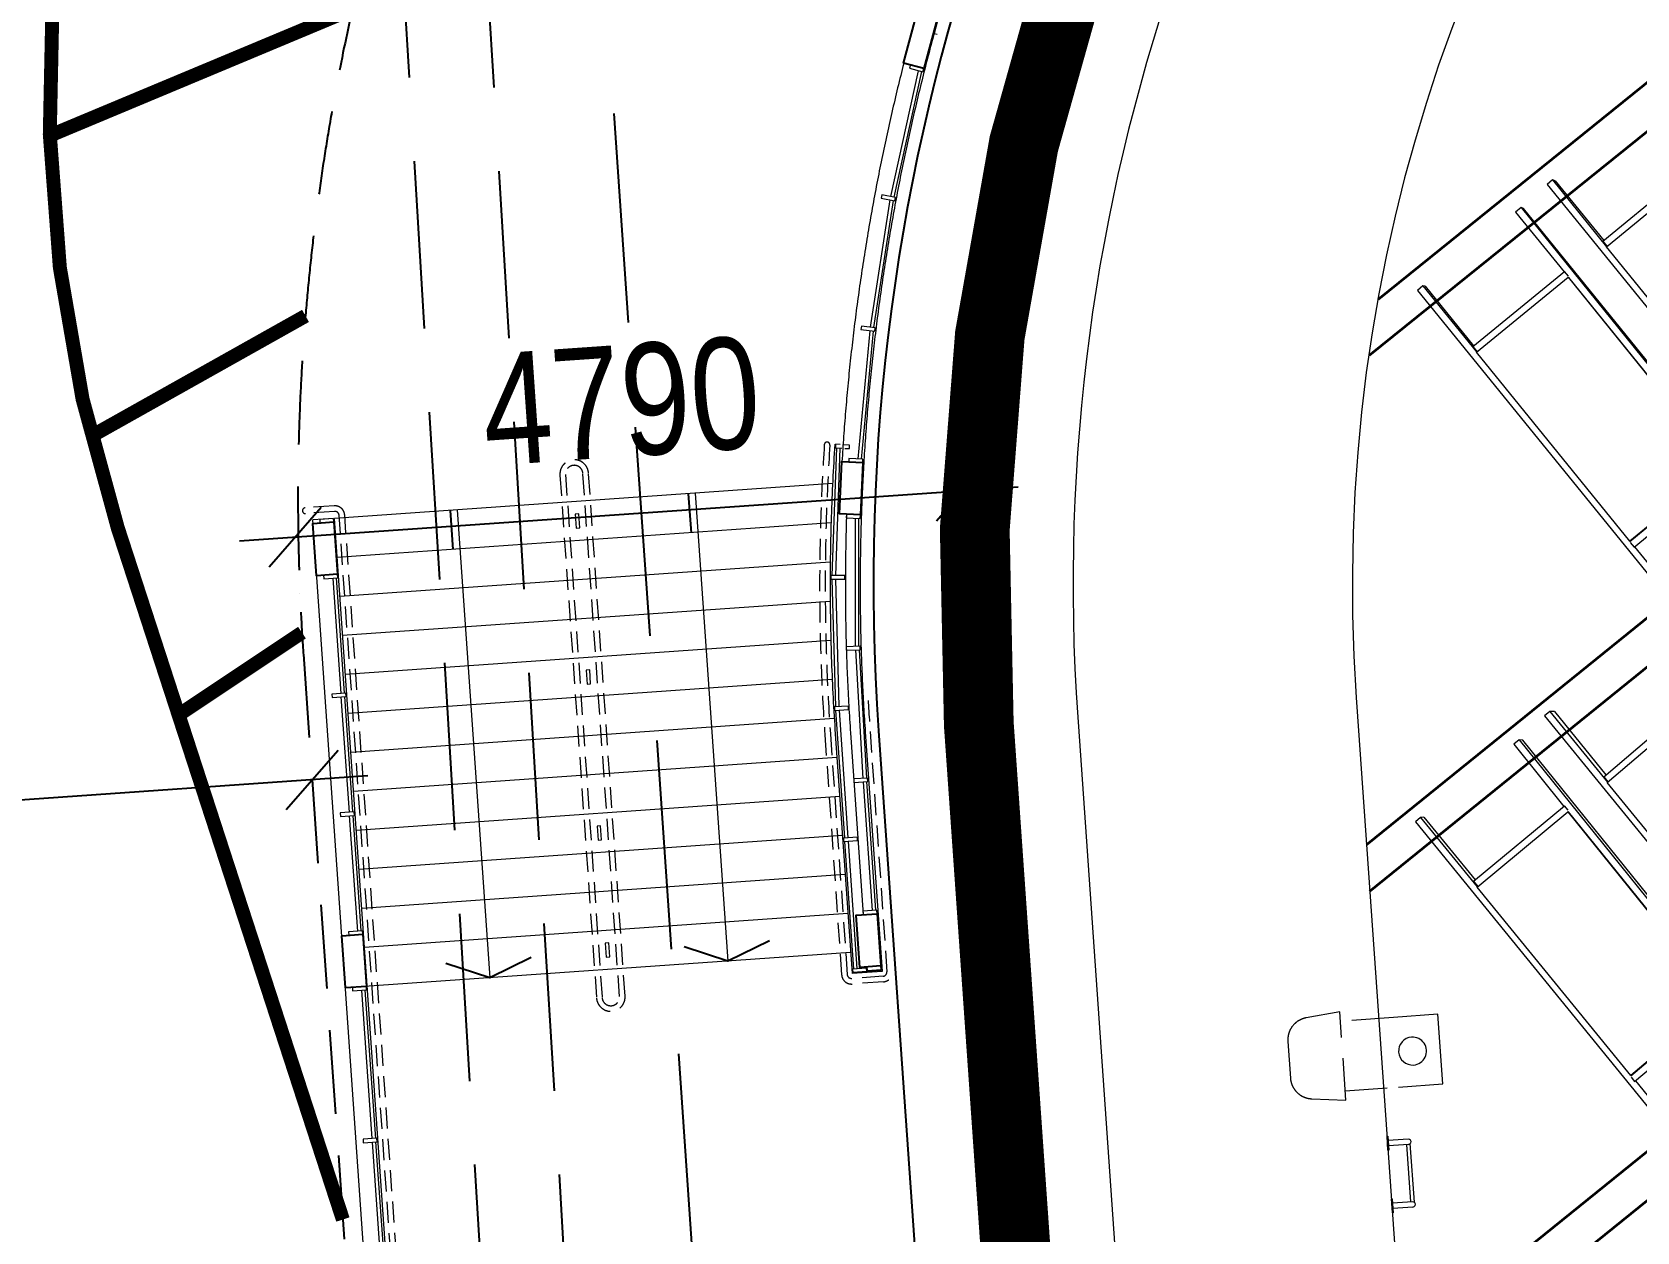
# Model space of a CAD drawing. Header units: millimetres. Extents: x 834681283 to 835686922, y 817551134 to 819407044.
# Drawn here: x 835218822 to 835230313, y 818150534 to 818159128 of the extents above; entities that cross this region are included whole.
import ezdxf
from ezdxf.xclip import XClip

# ---------------------------------------------------------------- set-up
doc = ezdxf.new("R2010")
doc.units = ezdxf.units.MM
doc.header["$LTSCALE"] = 1200
doc.header["$MEASUREMENT"] = 0
doc.header["$XCLIPFRAME"] = 0
for name, pattern in [('P01-MAAN-P-EVA$0$HIDDEN', [0.375, 0.25, -0.125]), ('P01-MAAN-P-EVA$0$HIDDENX2', [0.75, 0.5, -0.25]), ('P01-MAGP-EVA-GREENERY$0$DASHED', [0.75, 0.5, -0.25]), ('P01-MAGP-EVA-GREENERY$0$DASHEDX2', [1.5, 1, -0.5]), ('P01-MAGP-EVA-GREENERY$0$DOT', [0.25, 0, -0.25]), ('P01-MAGP-EVA-GREENERY$0$HIDDEN', [0.375, 0.25, -0.125]), ('P01-MAGP-EVA-GREENERY$0$HIDDEN2', [0.1875, 0.125, -0.0625]), ('P01-MAGP-EVA-GREENERY$0$HIDDENX2', [0.75, 0.5, -0.25]), ('P01-MAGP-P-RF$0$HIDDEN2', [0.1875, 0.125, -0.0625]), ('P01-MAGP-P-RF$0$P01-MBDR-P-B1$0$FDA(cad v 2007)$0$HIDDENX2', [0.75, 0.5, -0.25]), ('P01-MAGP-P-RF$0$PHANTOM', [2.5, 1.25, -0.25, 0.25, -0.25, 0.25, -0.25])]:
    doc.linetypes.add(name, pattern=pattern)
doc.layers.get('Defpoints').update_dxf_attribs({"color": 15})
for name, color, linetype, lineweight in [('AR-PLANT_AR_BS_MI_', 9, 'Continuous', 25), ('P01-MAAN-P-EVA$0$AR-DIM_AR_', 4, 'Continuous', 25), ('P01-MAGP-EVA-GREENERY$0$AR-HATCH_AR_', 8, 'Continuous', 13), ('P01-MAGP-EVA-GREENERY$0$AR-STAIR_AR_BS_MI_', 7, 'Continuous', 18), ('P01-MAGP-EVA-GREENERY$0$AR-WA-STEEL_AR_BS_MI_', 3, 'Continuous', 0), ('P01-MAGP-EVA-GREENERY$0$DR-FLD', 8, 'Continuous', 25), ('P01-MAGP-EVA-GREENERY$0$LI-FIT', 8, 'Continuous', 25), ('P01-MAGP-EVA-GREENERY$0$RLP340', 8, 'P01-MAGP-EVA-GREENERY$0$HIDDEN2', 5), ('P01-MAGP-P-RF$0$A-GENM', 253, 'Continuous', 13), ('P01-MAGP-P-RF$0$AR-PLANT_AR_BS_MI_', 4, 'Continuous', 25), ('P01-MAGP-P-RF$0$AR-ROOF_AR_BS_MI_', 3, 'Continuous', 18), ('P01-MAGP-P-RF$0$AR-STAIR_AR_BS_MI_', 253, 'Continuous', 18), ('P01-MAGP-P-RF$0$MMH053__', 253, 'P01-MAGP-P-RF$0$PHANTOM', 40), ('P01-MAGP-P-RF$0$P01_MS_01_N1-FloorPlan-PART2OFUPPERROOFSETTINGOUT$0$S-BEAM', 253, 'Continuous', 35), ('P01-MAGP-P-RF$0$ROOF MESH HALF TONE$0$A-GLAZ', 253, 'Continuous', 9)]:
    doc.layers.add(name, color=color, linetype=linetype, lineweight=lineweight)
for name, color, linetype in [('P01-MAAN-P-EVA$0$ADA08640', 2, 'Continuous'), ('P01-MAAN-P-EVA$0$HATCH', 9, 'Continuous'), ('P01-MAAN-P-EVA$0$RLP0830A', 6, 'Continuous'), ('P01-MAGP-EVA-GREENERY$0$AR-FS-AR-EVA', 8, 'Continuous'), ('P01-MAGP-EVA-GREENERY$0$BOX-CULVERT', 8, 'P01-MAGP-EVA-GREENERY$0$DASHED'), ('P01-MAGP-EVA-GREENERY$0$MVA_MARKING', 254, 'Continuous'), ('P01-MAGP-EVA-GREENERY$0$SURFACE CHANNEL', 8, 'Continuous')]:
    doc.layers.add(name, color=color, linetype=linetype)
doc.layers.get('P01-MAGP-EVA-GREENERY$0$BOX-CULVERT').off()
doc.styles.add('P01-MAAN-P-EVA$0$ARIAL', font='arial.ttf', dxfattribs={"width": 0.8})
doc.dimstyles.new('P01-MAAN-P-EVA$0$DIM-500', dxfattribs={"dimscale": 400, "dimtxt": 2, "dimasz": 1, "dimexe": 1, "dimexo": 1, "dimgap": 1, "dimtad": 1, "dimdec": 0, "dimrnd": 0.1, "dimdsep": 46, "dimtxsty": 'P01-MAAN-P-EVA$0$ARIAL', "dimblk1": 'P01-MAAN-P-EVA$0$_OBLIQUE', "dimblk2": 'P01-MAAN-P-EVA$0$_OBLIQUE', "dimsah": 1, "dimcen": 5, "dimdle": 1, "dimclrd": 8, "dimclre": 8, "dimclrt": 4, "dimadec": 3, "dimazin": 2, "dimtfac": 1, "dimtdec": 0, "dimtix": 1, "dimtmove": 2, "dimatfit": 0, "dimldrblk": 'P01-MAAN-P-EVA$0$_OBLIQUE', "dimfxl": 1, "dimtolj": 1, "dimarcsym": 0})

# ---------------------------------------------------------------- blocks, each defined once
blk = doc.blocks.new('P01-MAGP-P-RF$0$ROOF MESH HALF TONE')
at = {"layer": 'P01-MAGP-P-RF$0$ROOF MESH HALF TONE$0$A-GLAZ', "lineweight": 5}
for p, q in [((7323.793110387137, 66800.86343270379), (7283.329992391017, 66771.80244045613)), ((7283.329992391017, 66771.80244045613), (8987.43762894797, 64343.46971647693)), ((7343.80002771499, 66793.31468756276), (7323.793110387137, 66800.86343270379)), ((7323.793110387137, 66800.86343270379), (7677.687299958497, 66296.56850266136)), ((7343.80002771499, 66793.31468756276), (7660.590880120062, 66341.89156319559)), ((7653.481451918166, 66336.82237899114), (8344.279503957368, 66829.37712100575)), ((7677.438980112532, 66295.12733520934), (8367.942754354723, 66787.47225045336)), ((7085.460640547789, 66618.44030988775), (7044.869758431867, 66589.52579803565)), ((7044.869758431867, 66589.52579803565), (7360.669260996569, 66137.27770967898)), ((7103.983156125616, 66611.81072579212), (7085.460640547789, 66618.44030988775)), ((7085.46064054779, 66618.44030988775), (8770.703927590008, 64205.04811391807)), ((8789.226443167834, 64198.41852982245), (7103.983156125619, 66611.81072579212)), ((7653.481451918166, 66336.82237899114), (7680.93253109873, 66297.61831661794)), ((8674.589149201265, 64874.20043225158), (7677.438980112533, 66295.12733520934)), ((6344.708368481985, 66107.65029606366), (6304.117546351962, 66078.73569854342)), ((6304.117546351962, 66078.73569854342), (8008.531137571993, 63651.25866948576)), ((6360.707377186062, 66104.6246289469), (6344.708368481985, 66107.65029606366)), ((6344.708368481984, 66107.65029606366), (6694.520945749463, 65609.43671682058)), ((6360.707377186062, 66104.6246289469), (6677.254054676375, 65653.78934331518)), ((6671.494009468771, 65649.71434641453), (7364.583714365654, 66140.04702567769)), ((6695.099355803629, 65606.92183699245), (7387.679668491306, 66096.89414205734)), ((7389.444258572047, 66104.54263990841), (7364.583714365654, 66140.04702567769)), ((7389.159347041636, 66096.48029409215), (7387.679668491307, 66096.89414205734)), ((7387.679668491307, 66096.89414205734), (8382.947996226218, 64671.59677786078)), ((7389.153968896939, 66096.48551529388), (8730.062905814431, 64176.2054057422)), ((6671.494009468772, 65649.71434641453), (6699.351425288052, 65609.93000261369)), ((7697.185567597308, 64179.72055627317), (6695.09935580363, 65606.92183699243)), ((8382.947996226218, 64671.59677786078), (7697.185567597308, 64179.72055627317)), ((7697.249133149325, 64178.30009004277), (8380.992774727629, 64668.72829799595)), ((7723.260148120032, 64135.7330776563), (8409.529921472737, 64627.9732019533)), ((7698.665246147635, 64179.30670830798), (7697.185567597308, 64179.72055627317)), ((7698.401818199497, 64171.23430111146), (7723.260148120032, 64135.7330776563)), ((7727.249114760642, 64138.59424029414), (8049.121959702016, 63680.173267006)), ((7039.594009568811, 63004.76307639688), (7000.144489535298, 62975.30549994533)), ((7000.144489535298, 62975.30549994533), (8740.016278466463, 60505.79031632709)), ((7072.02431459478, 63001.6234538306), (7039.594009568811, 63004.76307639688)), ((7039.594009568811, 63004.76307639688), (7415.59411201053, 62471.081245397)), ((7072.02431459478, 63001.6234538306), (7409.180355011534, 62523.07557096087)), ((7392.834414578119, 62511.01666595474), (8069.906589723544, 63010.5137169583)), ((7414.79486021683, 62468.54536543309), (8091.319036538984, 62967.638140783)), ((6806.378444075467, 62816.49697895255), (6766.296267885257, 62787.43445894893)), ((6766.296267885257, 62787.43445894893), (7092.347742548982, 62318.77415914069)), ((6833.431281091119, 62812.18380146871), (6806.378444075467, 62816.49697895255)), ((6806.378444075468, 62816.49697895255), (8509.7196681638, 60368.14611784913)), ((8536.772505179451, 60363.83294036528), (6833.43128109112, 62812.18380146871)), ((7392.834414578121, 62511.01666595474), (7419.92403922671, 62472.32931917326)), ((8410.658226995418, 61055.05057764778), (7414.79486021683, 62468.54536543309)), ((6064.085490461114, 62310.73192775391), (6024.003593685629, 62281.66900871488)), ((6087.732383228822, 62311.28281871846), (6064.085490461115, 62310.73192775391)), ((6064.085490461115, 62310.7319277539), (6433.361126558913, 61786.74198680616)), ((6087.732383228823, 62311.28281871846), (6421.515262553972, 61837.65592831447)), ((6410.169772250166, 61829.51899042668), (7097.682662549062, 62322.60034130774)), ((7120.999853229341, 62289.30047448292), (7097.682662549062, 62322.60034130774)), ((6024.003593685631, 62281.66900871488), (7763.135014754996, 59813.89891628135)), ((6431.996600901436, 61785.7633547485), (7118.550091898534, 62278.15662848882)), ((7120.723433915206, 62277.99535160284), (7118.550091898534, 62278.15662848882)), ((7118.550091898534, 62278.15662848882), (8108.543002223799, 60855.15930992253)), ((7120.710739426838, 62278.00571718243), (8469.63749197359, 60339.08359784551)), ((6410.169772250166, 61829.51899042668), (6437.862479539467, 61789.97033821565)), ((7435.537692278529, 60361.771664514), (6431.996600901436, 61785.7633547485)), ((8108.5430022238, 60855.15930992253), (7435.537692278529, 60361.771664514)), ((7435.814557053194, 60360.23992232745), (8106.277429402752, 60851.76367858025)), ((7460.80343694279, 60316.99593021813), (8134.762800654582, 60811.08300300785)), ((7437.711034295199, 60361.610387628), (7435.537692278529, 60361.771664514)), ((7437.49665239791, 60350.28093578551), (7460.80343694279, 60316.99593021812)), ((7466.304782601984, 60321.02902764138), (7803.216911530481, 59842.96183532038))]:
    blk.add_line(p, q, dxfattribs=at)
blk = doc.blocks.new('P01-MAGP-P-RF$0$Antenna_Mobile - Antenna_Mobile-7390933-Proposed Mesh Open Calc')
at = {"layer": 'P01-MAGP-P-RF$0$A-GENM'}
for p, q in [((82749.44186806995, 29082.16446904214), (82663.93683223853, 28847.24131384565)), ((82899.3228410853, 29027.61225618172), (82749.44186806995, 29082.16446904214)), ((82663.93683223853, 28847.24131384565), (82813.81780525389, 28792.68910098523))]:
    blk.add_line(p, q, dxfattribs=at)
at = {"layer": 'P01-MAGP-P-RF$0$A-GENM', "linetype": 'P01-MAGP-P-RF$0$HIDDEN2'}
for p, q in [((83078.33428534491, 28962.45741887825), (82899.32284108532, 29027.61225618172)), ((83089.79196014645, 28993.93712167453), (82981.37157471229, 28696.05456088538)), ((83199.58164615612, 28939.89050906987), (83089.79196014645, 28993.93712167453)), ((82813.81780525389, 28792.68910098522), (82992.82924951352, 28727.53426368176)), ((83194.46060865295, 28717.21762073917), (83239.42427782928, 28840.75428649705)), ((82981.37157471229, 28696.05456088538), (83100.21584651957, 28666.88521830224))]:
    blk.add_line(p, q, dxfattribs=at)
at = {"layer": 'P01-MAGP-P-RF$0$A-GENM'}
for radius, start, end in [(50.0000000000102, 69.99999999999883, 250.0000000000312), (50.00000000000025, 250.0000000000259, 69.99999999999201)]:
    blk.add_arc((82800.65861223287, 28930.50087711133), radius, start, end, dxfattribs=at)
at = {"layer": 'P01-MAGP-P-RF$0$A-GENM', "linetype": 'P01-MAGP-P-RF$0$HIDDEN2'}
for centre, radius, start, end in [((83164.2488681664, 28868.11589796309), 80.00000000001334, 340.0000000000065, 63.79017385281772), ((83119.2851989901, 28744.57923220521), 79.9999999999921, 256.2098261471832, 340.0000000000051)]:
    blk.add_arc(centre, radius, start, end, dxfattribs=at)
blk = doc.blocks.new('P01-MAGP-P-RF')
at = {"layer": 'P01-MAGP-P-RF$0$AR-PLANT_AR_BS_MI_', "lineweight": 13}
blk.add_lwpolyline([(835319975.4285933, 818155651.1053132, 0.520567152926035), (835304582.671299, 818174660.2844), (835238734.6727839, 818170056.9365556, 0.4142135623714282), (835224882.2184259, 818154122.0908312), (835228069.2674862, 818108533.3565245, 0.4142135623739243), (835244004.1132107, 818094680.9021666), (835289068.137734, 818097831.269449, 0.3152987003235073), (835307727.6125411, 818112940.8523319)], format="xyb", close=True, dxfattribs=at)
at = {"layer": 'P01-MAGP-P-RF$0$AR-ROOF_AR_BS_MI_', "linetype": 'P01-MAGP-P-RF$0$P01-MBDR-P-B1$0$FDA(cad v 2007)$0$HIDDENX2'}
blk.add_lwpolyline([(835319139.1353179, 818155890.9251571, 0.5205671529267053), (835304643.3437868, 818173792.4025826), (835238795.3452717, 818169189.054738, 0.4142135623688354), (835225750.1002433, 818154182.763319), (835228937.1493038, 818108594.0290123, 0.4142135623741363), (835243943.4407228, 818095548.7839842), (835289007.4652462, 818098699.1512666, 0.3152987003220428), (835306891.3192657, 818113180.6721758)], format="xyb", close=True, dxfattribs=at)
at = {"layer": 'P01-MAGP-P-RF$0$AR-ROOF_AR_BS_MI_'}
for points in [[(835318600.8316005, 818156045.2919532, 0.5205671529280326), (835304682.3973423, 818173233.76601), (835238834.3988272, 818168630.418166, 0.4142135623724634), (835226308.7368157, 818154221.8168745), (835229495.7858759, 818108633.0825677, 0.4142135623783449), (835243904.3871673, 818096107.4205562), (835288968.4116907, 818099257.7878386, 0.3152987003244816), (835306353.0155482, 818113335.0389719)], [(835316678.3183239, 818156596.6019392, 0.5205671529317327), (835304821.8743259, 818171238.6353952), (835238973.875811, 818166635.2875508, 0.414213562367992), (835228303.8674309, 818154361.2938583), (835231490.9164909, 818108772.5595514, 0.4142135623777134), (835243764.9101837, 818098102.5511712), (835288828.9347069, 818101252.9184537, 0.3152987003244741), (835304430.5022715, 818113886.3489578)]]:
    blk.add_lwpolyline(points, format="xyb", close=True, dxfattribs=at)
at = {"layer": 'P01-MAGP-P-RF$0$AR-STAIR_AR_BS_MI_'}
for p, q in [((835228675.3362988, 818151198.4981817), (835228531.6868944, 818151188.4558386)), ((835228677.9863616, 818151160.5906999), (835228534.3369572, 818151150.5483569)), ((835228694.2490543, 818150748.7220621), (835228665.5167952, 818151159.7189686)), ((835228719.5153239, 818150745.7860335), (835228690.1287909, 818151166.141922)), ((835228706.7186204, 818150749.5937933), (835228563.0692165, 818150739.5514504)), ((835228709.3686833, 818150711.6863116), (835228565.7192792, 818150701.6439686))]:
    blk.add_line(p, q, dxfattribs=at)
for points in [[(835228529.5250012, 818151219.380363), (835228536.4988505, 818151119.6238325), (835228530.5134586, 818151119.2054015), (835228523.5396093, 818151218.9619321)], [(835228560.9073232, 818150770.4759748), (835228567.8811723, 818150670.7194442), (835228561.8957806, 818150670.3010131), (835228554.9219311, 818150770.0575439)]]:
    blk.add_lwpolyline(points, close=True, dxfattribs=at)
for centre in [(835228676.6613302, 818151179.5444407), (835228708.0436519, 818150730.6400524)]:
    blk.add_arc(centre, 19.00000000000002, 273.9989750451211, 93.99897504512118, dxfattribs=at)
at = {"layer": 'P01-MAGP-P-RF$0$P01_MS_01_N1-FloorPlan-PART2OFUPPERROOFSETTINGOUT$0$S-BEAM'}
for p, q in [((835231240.1190113, 818159455.1698058), (835228460.1042259, 818157213.5254358)), ((835228397.8194642, 818156812.6077095), (835231411.4813935, 818159242.6517266)), ((835233097.0187835, 818157127.4431632), (835228377.6476002, 818153305.9148949)), ((835228400.8894446, 818152973.4549146), (835233268.8193631, 818156915.279168)), ((835234959.0423534, 818154804.6100719), (835228630.3567976, 818149691.0686091)), ((835228653.5813591, 818149358.855849), (835235130.617182, 818154592.2634727))]:
    blk.add_line(p, q, dxfattribs=at)
at = {"layer": 'P01-MAGP-P-RF$0$A-GENM', "xscale": 2, "yscale": 2, "zscale": 2, "rotation": 203.9989487381589}
blk.add_blockref('P01-MAGP-P-RF$0$Antenna_Mobile - Antenna_Mobile-7390933-Proposed Mesh Open Calc', (835356458.7726597, 818272041.4617897), dxfattribs=at)
at = {"layer": 'P01-MAGP-P-RF$0$MMH053__', "rotation": 3.998948738169357}
blk.add_blockref('P01-MAGP-P-RF$0$ROOF MESH HALF TONE', (835227060.6708761, 818090920.0691246), dxfattribs=at)
blk = doc.blocks.new('P01-MAAN-P-EVA$0$_OBLIQUE')
at = {"color": 0, "linetype": 'ByBlock'}
blk.add_line((-0.5, -0.5), (0.5, 0.5), dxfattribs=at)
blk = doc.blocks.new('*D1558')
at = {"layer": 'Defpoints', "color": 0, "transparency": 16777216}
for p in [(835220826.783183, 818153771.80359), (835213544.2631475, 818153267.1149178), (835213544.2631476, 818153267.1149162)]:
    blk.add_point(p, dxfattribs=at)
at = {"layer": 'P01-MAAN-P-EVA$0$AR-DIM_AR_', "color": 8, "lineweight": -2, "transparency": 16777216}
for p, q in [((835221225.8260931, 818153799.4578118), (835213145.2202377, 818153239.4606928)), ((835220854.4374064, 818153372.7606802), (835220854.4374065, 818153372.7606785)), ((835213571.9173709, 818152868.0720079), (835213571.917371, 818152868.0720063))]:
    blk.add_line(p, q, dxfattribs=at)
at = {"layer": 'P01-MAAN-P-EVA$0$AR-DIM_AR_', "color": 8, "lineweight": -2, "transparency": 16777216, "xscale": 400, "yscale": 400, "zscale": 400}
for p, rotation in [((835220826.7831831, 818153771.8035884), 3.964338085314134), ((835213544.2631476, 818153267.1149162), 183.9643380853141)]:
    blk.add_blockref('P01-MAAN-P-EVA$0$_OBLIQUE', p, dxfattribs=dict(at, rotation=rotation))
at = {"layer": 'P01-MAAN-P-EVA$0$AR-DIM_AR_', "color": 4, "transparency": 16777216, "insert": (835217129.6110792, 818154326.255422), "char_height": 800, "attachment_point": 5, "rotation": 3.9643380853141412, "style": 'P01-MAAN-P-EVA$0$ARIAL'}
blk.add_mtext('\\A1;7300', dxfattribs=at)
blk = doc.blocks.new('*D1569')
at = {"layer": 'Defpoints', "color": 0, "transparency": 16777216}
for p in [(835225484.1675081, 818155840.3523116), (835220705.3409765, 818155509.1730485), (835220705.3409765, 818155509.1730473)]:
    blk.add_point(p, dxfattribs=at)
at = {"layer": 'P01-MAAN-P-EVA$0$AR-DIM_AR_', "color": 8, "lineweight": -2, "transparency": 16777216}
for p, q in [((835225883.2104181, 818155868.006534), (835220306.2980665, 818155481.5188239)), ((835225511.8217316, 818155441.3094018), (835225511.8217317, 818155441.3094006)), ((835220732.9951999, 818155110.1301386), (835220732.9952, 818155110.1301374))]:
    blk.add_line(p, q, dxfattribs=at)
at = {"layer": 'P01-MAAN-P-EVA$0$AR-DIM_AR_', "color": 8, "lineweight": -2, "transparency": 16777216, "xscale": 400, "yscale": 400, "zscale": 400}
for p, rotation in [((835225484.1675081, 818155840.3523104), 3.964338088686556), ((835220705.3409765, 818155509.1730473), 183.9643380886865)]:
    blk.add_blockref('P01-MAAN-P-EVA$0$_OBLIQUE', p, dxfattribs=dict(at, rotation=rotation))
at = {"layer": 'P01-MAAN-P-EVA$0$AR-DIM_AR_', "color": 4, "transparency": 16777216, "insert": (835223038.86102, 818156481.2866502), "char_height": 800, "attachment_point": 5, "rotation": 3.9643380886865467, "style": 'P01-MAAN-P-EVA$0$ARIAL'}
blk.add_mtext('\\A1;4790', dxfattribs=at)
blk = doc.blocks.new('P01-MAGP-EVA-GREENERY$0$BOX-CULVERT LINE')
at = {"layer": 'Defpoints', "linetype": 'P01-MAGP-EVA-GREENERY$0$DASHEDX2'}
for p, q in [((835218643.5, 818206715.0000005), (835228331.3000001, 818045447.8000004)), ((835219248.8000001, 818206645.2000004), (835228930.2, 818045483.8000004))]:
    blk.add_line(p, q, dxfattribs=at)
blk = doc.blocks.new('P01-MAGP-EVA-GREENERY$0$MVA_MARKING')
at = {"layer": 'P01-MAGP-EVA-GREENERY$0$MVA_MARKING', "const_width": 100}
blk.add_lwpolyline([(835230173.8686113, 818170627.0713769, 0.5474958032100712), (835227958.6130989, 818171843.7577243, 0.1808460890741952), (835219570.078725, 818162150.9038361, 0.169120016368615), (835219435.3143456, 818155575.5879854), (835221046.9611225, 818150622.4888186)], format="xyb", dxfattribs=at)
for points in [[(835218948.6080561, 818158386.210997), (835221115.6439538, 818159292.4130806)], [(835219245.866034, 818156233.5871589), (835220779.5239971, 818157094.9094236)], [(835219870.8269094, 818154237.1204331), (835220753.9000992, 818154826.3088907)]]:
    blk.add_lwpolyline(points, dxfattribs=at)
blk = doc.blocks.new('P01-MAGP-EVA-GREENERY')
at = {"layer": 'P01-MAGP-EVA-GREENERY$0$AR-HATCH_AR_'}
h = blk.add_hatch(dxfattribs=at)
h.set_pattern_fill('GRASS', color=256, scale=40, style=0)
h.set_pattern_definition([(93.99894873817387, (835214888.6500795, 818166455.2138538), (-766.7727033301991, 666.5700422175499), [190.5, -1246.3409792]), (48.99894873817385, (835214888.6500795, 818166455.2138538), (-766.7727034214879, 666.5700422969093), [190.5, -825.5000000000002]), (138.9989487381739, (835214888.6500795, 818166455.2138538), (-666.5700422969093, -766.7727034214879), [190.5, -825.5])])
edge = h.paths.add_edge_path()
edge.add_line((835229315.9751024, 818185237.824158), (835228532.2904402, 818185074.0953093))
edge.add_line((835228532.2904402, 818185074.0953093), (835220633.926663, 818182566.745887))
edge.add_line((835220633.926663, 818182566.745887), (835217302.2657557, 818179835.9621701))
edge.add_line((835217302.2657557, 818179835.9621701), (835207384.1434686, 818177760.4408507))
edge.add_line((835207384.1434686, 818177760.4408507), (835206634.2819219, 818177626.5849084))
edge.add_line((835206634.2819219, 818177626.5849084), (835208851.6045074, 818145909.1785245))
edge.add_line((835208851.6045074, 818145909.1785245), (835213808.8683382, 818146255.7327802))
edge.add_line((835213808.8683382, 818146255.7327802), (835213570.6471041, 818149663.3536255))
edge.add_arc((835210203.8641164, 818149427.987301), 3374.999998976072, 3.998948727228206, 43.99894622255986)
edge.add_line((835212631.6790607, 818151772.4146489), (835210473.9193091, 818154006.9223278))
edge.add_arc((835215743.1769284, 818159095.1979823), 7324.999999650416, 183.998948747375, 223.9989462433228, ccw=False)
edge.add_line((835208436.0108867, 818158584.3658826), (835208037.3007089, 818164287.5818466))
edge.add_arc((835221728.8845547, 818165244.742647), 13725.00000021772, 93.99896719983718, 183.9989671973203, ccw=False)
edge.add_line((835220771.7237537, 818178936.3264928), (835225160.2996364, 818179243.1261187))
edge.add_arc((835224857.1923794, 818183607.6147007), 4375.001096204534, 273.9727281286947, 349.3888190018428)
edge.add_line((835229157.3784771, 818182801.988164), (835229218.7546179, 818183224.7245363))
edge.add_line((835229218.7546179, 818183224.7245363), (835229294.226794, 818184002.2622668))
edge.add_line((835229294.226794, 818184002.2622668), (835229318.6173687, 818184547.8346524))
edge.add_line((835229318.6173687, 818184547.8346524), (835229315.9751024, 818185237.824158))
h.paths.add_polyline_path([(835212070.8103683, 818152126.9264222), (835209577.0115716, 818151952.589019), (835209695.4515723, 818150256.307472), (835212189.2189891, 818150431.093717)], flags=16)
h = blk.add_hatch(dxfattribs=at)
h.set_pattern_fill('GRASS', color=256, scale=40, style=0)
h.set_pattern_definition([(93.99896719781341, (0, 0), (-766.7729180866879, 666.5697951775439), [190.5, -1246.3409792]), (48.99896719781344, (0, 0), (-766.7729181779767, 666.569795256903), [190.5, -825.5]), (138.9989671978134, (0, 0), (-666.569795256903, -766.7729181779767), [190.5, -825.5])])
edge = h.paths.add_edge_path()
edge.add_arc((835221767.4762592, 818183421.4626274), 8254.779101978931, 274.0336828229254, 286.2325573164037, ccw=False)
edge.add_line((835222348.1414078, 818175187.1316887), (835221040.2003871, 818175095.695235))
edge.add_arc((835221731.2580563, 818165239.6681567), 9880.224211510491, 94.01074325601886, 182.5381435790418)
edge.add_arc((835211960.4832546, 818164809.1014946), 99.99999993679872, 93.99840541620392, 183.9989852035384, ccw=False)
edge.add_line((835211953.5103835, 818164908.8580935), (835212352.53678, 818164936.749578))
edge.add_arc((835212359.5096511, 818164836.992979), 99.99999982424478, 3.998985067267313, 93.99840541620392, ccw=False)
edge.add_line((835212459.2661796, 818164843.9668593), (835212713.8127683, 818161202.8543179))
edge.add_arc((835212614.0562397, 818161195.8804374), 100.0000000557178, -85.62567939271241, 3.998985198775074, ccw=False)
edge.add_line((835212621.6834549, 818161096.1717336), (835212222.0027142, 818161068.2323538))
edge.add_arc((835212215.0298433, 818161167.9889531), 100.0000001643776, 184.0007162148856, 273.99840526564475, ccw=False)
edge.add_line((835212115.2735252, 818161161.0120587), (835212276.6058315, 818158853.0677991))
edge.add_arc((835215829.4560945, 818159120.2720225), 3562.884096949501, 184.3010274314899, 225.102638235426)
edge.add_arc((835236730.0132964, 818155779.8882782), 23429.61226444999, 163.0490195254159, 178.0028053451633, ccw=False)
edge.add_line((835214318.3111932, 818162610.8720802), (835213712.0502994, 818162834.6218102))
edge.add_arc((835213748.2655052, 818162938.5014802), 110.0114856484979, 160.1875209229132, 250.7800913548559, ccw=False)
edge.add_line((835213644.7659328, 818162975.7890853), (835214905.3676896, 818166391.4515231))
edge.add_arc((835214999.1823871, 818166356.8277932), 100.0000006738559, 69.74265728058259, 159.7426567847449, ccw=False)
edge.add_line((835215033.8061161, 818166450.642491), (835215740.2829428, 818166189.9065589))
edge.add_arc((835236742.2723782, 818155769.6933676), 23444.92275947247, 145.0590663402848, 153.6115247773724, ccw=False)
edge.add_arc((835236722.1307344, 818155783.7657751), 23420.35207642703, 122.68407597318881, 145.0590663380138, ccw=False)
at = {"color": 4}
for p, q in [((835223520.3941832, 818155821.2560271), (835223539.9208257, 818155541.9377143)), ((835221814.5574746, 818155702.0036764), (835221834.0841165, 818155422.685365))]:
    blk.add_line(p, q, dxfattribs=at)
for points in [[(835224100.6859412, 818152618.9278725), (835223804.5915841, 818152472.9233211), (835223491.0626845, 818152576.3101014)], [(835222394.8492332, 818152499.6755223), (835222098.7548759, 818152353.6709707), (835221785.2259752, 818152457.0577515)]]:
    blk.add_lwpolyline(points, dxfattribs=at)
at = {"layer": 'Defpoints', "linetype": 'P01-MAGP-EVA-GREENERY$0$HIDDEN'}
blk.add_line((835225755.091496, 818154183.1113591), (835229314.7227908, 818103264.8354918), dxfattribs=at)
at = {"layer": 'P01-MAGP-EVA-GREENERY$0$AR-FS-AR-EVA', "linetype": 'P01-MAGP-EVA-GREENERY$0$HIDDENX2'}
blk.add_lwpolyline([(835220763.8332701, 818154672.4736215), (835224713.9588196, 818098168.1479583)], dxfattribs=at)
for radius in [23300, 16000.00000000001]:
    blk.add_arc((835236725.4308958, 818155780.3550435), radius, 118.4338191827068, 183.9989682315615, dxfattribs=at)
at = {"layer": 'P01-MAGP-EVA-GREENERY$0$AR-STAIR_AR_BS_MI_'}
for p, q in [((835227233.8854669, 818158583.6521696), (835225280.2539282, 818159116.4284803)), ((835224970.9361264, 818157950.4512292), (835225167.6864785, 818158851.243904)), ((835224995.5192938, 818157945.8443892), (835225191.8632145, 818158844.7762799)), ((835224824.9688694, 818157013.937), (835224966.3296189, 818157925.879292)), ((835224849.7943505, 818157010.8850151), (835224990.9140441, 818157921.2722163)), ((835224736.7251183, 818156071.0386521), (835224821.9201233, 818156989.123594)), ((835224761.7253165, 818156069.8833271), (835224846.7443341, 818156986.0717648)), ((835224551.0593891, 818155235.0615621), (835224582.9071176, 818156150.1692235)), ((835224576.071137, 818155234.964226), (835224607.8651168, 818156148.527504)), ((835224553.3924644, 818155893.4723598), (835220986.595791, 818155644.1221774)), ((835223570.2724502, 818155824.7429188), (835223804.5915837, 818152472.9233326)), ((835220980.6126645, 818155643.6726421), (835220830.9778687, 818155633.2118679)), ((835220946.6954436, 818155641.3015332), (835220946.6932652, 818155641.3326942)), ((835220971.6345768, 818155643.0449954), (835220971.6323985, 818155643.0761491)), ((835221582.1597935, 818147124.9138489), (835220986.5958785, 818155644.122221)), ((835221864.4357425, 818155705.4905682), (835222098.7548743, 818152353.6709819)), ((835224717.1773362, 818154727.4560064), (835224717.1058285, 818155646.4917372)), ((835224742.177279, 818154728.2003611), (835224742.1059183, 818155645.3364167)), ((835221437.418767, 818146958.4143517), (835220830.9778687, 818155633.2118679)), ((835224542.4984021, 818155612.0273918), (835221006.1224786, 818155364.8038841)), ((835224536.8131434, 818155330.9465643), (835221025.6491663, 818155085.4855924)), ((835221034.0998607, 818154391.0300364), (835220976.3341662, 818155217.3362685)), ((835221059.0389932, 818154392.7734983), (835221001.2732985, 818155219.0797307)), ((835224575.6864992, 818154294.7339332), (835224550.9620994, 818155210.0617507)), ((835224600.6565214, 818154296.1813529), (835224575.9738479, 818155209.9644152)), ((835224536.3107219, 818155050.2280631), (835221045.175854, 818154806.1672997)), ((835224540.9706354, 818154769.8704542), (835221064.7025418, 818154526.8490069)), ((835224717.9235038, 818154702.4671443), (835224770.6457511, 818153782.5751874)), ((835224742.9218725, 818154703.2114515), (835224795.5868458, 818153784.3187871)), ((835224550.7777336, 818154489.8726771), (835221084.2292295, 818154247.5307156)), ((835221093.6090102, 818153539.7846719), (835221035.843315, 818154366.0909027)), ((835221118.5481428, 818153541.5281343), (835221060.7824476, 818154367.8343656)), ((835224640.1009817, 818153355.6871102), (835224577.1294692, 818154269.7756108)), ((835224665.0418689, 818153357.4052866), (835224602.0890508, 818154271.2224252)), ((835224565.7221426, 818154210.2340434), (835221103.7559171, 818153968.2124234)), ((835224572.9955311, 818154100.5027444), (835224692.9471906, 818152384.661679)), ((835224681.7301515, 818154108.1042053), (835224772.742567, 818152806.2227668)), ((835224787.4720767, 818154115.4964514), (835224907.4237363, 818152399.6553857)), ((835225011.8741804, 818154131.1551442), (835226750.1127678, 818129266.8332921)), ((835224584.8530159, 818153930.8880802), (835221123.2826045, 818153688.8941306)), ((835224772.3918812, 818153757.6362579), (835224836.8382943, 818152835.7646382)), ((835224797.3310139, 818153759.3797078), (835224861.7774279, 818152837.5080891)), ((835224604.3797039, 818153651.5697889), (835221142.8092921, 818153409.5758377)), ((835221153.1181594, 818152688.5393078), (835221095.3524644, 818153514.8455387)), ((835221178.0572912, 818152690.2827696), (835221120.2915971, 818153516.5890005)), ((835224623.9063917, 818153372.2514952), (835221162.3359799, 818153130.257546)), ((835224705.748783, 818152416.6322759), (835224641.8438118, 818153330.7570772)), ((835224730.6879159, 818152418.3757304), (835224666.7829456, 818153332.5005307)), ((835224643.433075, 818153092.9332639), (835221181.8626676, 818152850.9392538)), ((835224662.9597633, 818152813.6149715), (835221201.3893553, 818152571.6209606)), ((835224682.4865382, 818152534.2954272), (835221065.2958518, 818152281.4235084)), ((835224907.4237363, 818152399.6553857), (835224692.9471906, 818152384.661679)), ((835224901.0199264, 818152405.22235), (835224698.5141535, 818152391.0655)), ((835224900.3943752, 818152414.1704754), (835224901.0199264, 818152405.22235)), ((835221257.045465, 818151201.9175732), (835221182.7568815, 818152264.574042)), ((835221281.9845978, 818151203.6610355), (835221207.696015, 818152266.3175037)), ((835221333.0775025, 818150114.3219726), (835221258.7889194, 818151176.9784402)), ((835221358.0166352, 818150116.0654349), (835221283.728052, 818151178.7219028))]:
    blk.add_line(p, q, dxfattribs=at)
for centre, radius, start, end in [((835239775.8911557, 818155163.3124621), 15024.99999610052, 139.5520064101206, 183.9989477908811), ((835239775.8741952, 818155163.2741742), 14800.01840647775, 164.7456013517208, 183.9989132467572), ((835239775.8911557, 818155163.3124621), 15180.99999610052, 165.7332665442158, 176.646470638704), ((835239775.8911557, 818155163.3124621), 15239.99999610052, 176.1926261882193, 183.9989477908811), ((835239775.8911557, 818155163.3124621), 15130.99999610052, 178.0641062898379, 183.9989477908811)]:
    blk.add_arc(centre, radius, start, end, dxfattribs=at)
at = {"layer": 'P01-MAGP-EVA-GREENERY$0$AR-WA-STEEL_AR_BS_MI_', "color": 7}
for points in [[(835225110.4244391, 818158892.4414126), (835225103.9637624, 818158868.2906432), (835225200.566839, 818158842.4479363), (835225207.0275164, 818158866.5987054)], [(835224906.0802017, 818157962.6051095), (835224901.4754059, 818157938.0328513), (835224999.7644371, 818157919.6136695), (835225004.3692334, 818157944.1859263)], [(835224759.4787468, 818157021.9881984), (835224756.4282724, 818156997.1750044), (835224855.6810491, 818156984.9731064), (835224858.7315242, 818157009.7863001)], [(835224670.8319981, 818156074.0837483), (835224669.6779137, 818156049.1104001), (835224769.5713042, 818156044.4940627), (835224770.725388, 818156069.4674098)], [(835220880.8561335, 818155636.6987927), (835220882.5995957, 818155611.7596606), (835220982.3561263, 818155618.7335092), (835220980.6126648, 818155643.672642)], [(835222736.0978196, 818155676.207683), (835222711.1586875, 818155674.4642199), (835222718.1325363, 818155574.7076893), (835222743.0716689, 818155576.4511517)], [(835224652.3666456, 818155674.5101874), (835224651.2125607, 818155649.5368397), (835224751.1059511, 818155644.920501), (835224752.2600354, 818155669.8938484)], [(835220908.7515306, 818155237.6726702), (835220910.4949931, 818155212.733537), (835221010.2515231, 818155219.7073867), (835221008.5080614, 818155244.6465193)], [(835224542.0551598, 818155235.0966022), (835224541.9578708, 818155210.0967921), (835224641.9571131, 818155209.7076347), (835224642.0544027, 818155234.7074454)], [(835224651.221554, 818154725.4922229), (835224651.9655809, 818154700.5032964), (835224751.9212841, 818154703.4794028), (835224751.1772578, 818154728.4683287)], [(835222814.2049696, 818154558.9345353), (835222789.2658373, 818154557.1910735), (835222796.2396861, 818154457.4345427), (835222821.1788186, 818154459.1780049)], [(835220968.2606359, 818154386.4273014), (835220970.0040988, 818154361.4881692), (835221069.7606288, 818154368.4620179), (835221068.0171674, 818154393.4011511)], [(835224566.6972913, 818154294.2128614), (835224568.1440201, 818154269.254757), (835224667.9764378, 818154275.0416727), (835224666.529709, 818154299.9997774)], [(835224704.809109, 818153777.9726343), (835224706.5525712, 818153753.0335016), (835224806.309102, 818153760.0073508), (835224804.5656404, 818153784.9464828)], [(835221027.7697428, 818153535.1819346), (835221029.5132053, 818153510.242802), (835221129.2697366, 818153517.216651), (835221127.5262737, 818153542.1557838)], [(835222892.3121032, 818153441.6613879), (835222867.372971, 818153439.9179256), (835222874.3468195, 818153340.1613953), (835222899.2859521, 818153341.904857)], [(835224631.1222622, 818153355.0685658), (835224632.865725, 818153330.1294339), (835224732.6222552, 818153337.1032825), (835224730.8787935, 818153362.042415)], [(835224770.9989852, 818152831.1618813), (835224772.7424473, 818152806.2227491), (835224872.498978, 818152813.1965977), (835224870.755516, 818152838.1357305)], [(835221087.2788495, 818152683.9365662), (835221089.0223116, 818152658.9974343), (835221188.7788423, 818152665.9712827), (835221187.0353799, 818152690.9104154)], [(835222950.8924426, 818152603.7065245), (835222925.9533099, 818152601.9630619), (835222932.9271591, 818152502.2065313), (835222957.8662918, 818152503.9499948)], [(835224798.8943822, 818152432.1357585), (835224800.6378442, 818152407.1966258), (835224900.3943754, 818152414.1704755), (835224898.6509126, 818152439.1096089)], [(835224696.7706941, 818152416.0046331), (835224698.5141573, 818152391.0655004), (835224798.270688, 818152398.0393496), (835224796.5272257, 818152422.9784822)], [(835221115.1742456, 818152284.9104437), (835221116.9177074, 818152259.971311), (835221216.6742388, 818152266.9451603), (835221214.9307766, 818152291.884293)], [(835221191.2058024, 818151197.3148081), (835221192.949264, 818151172.3756762), (835221292.7057949, 818151179.3495247), (835221290.9623331, 818151204.2886574)]]:
    blk.add_lwpolyline(points, close=True, dxfattribs=at)
at = {"layer": 'P01-MAGP-EVA-GREENERY$0$AR-WA-STEEL_AR_BS_MI_', "color": 7, "linetype": 'P01-MAGP-EVA-GREENERY$0$HIDDEN2', "ltscale": 0.3}
blk.add_lwpolyline([(835224575.5631729, 818156175.7063309), (835224573.9222368, 818156150.7602426), (835224673.70659, 818156144.1964984), (835224675.3475268, 818156169.142586)], close=True, dxfattribs=at)
at = {"layer": 'P01-MAGP-EVA-GREENERY$0$DR-FLD', "linetype": 'P01-MAGP-EVA-GREENERY$0$DOT', "const_width": 750}
blk.add_lwpolyline([(835227521.6427461, 818161454.9067198, 0.1368764550520309), (835226034.4097822, 818154202.6381437), (835226160.109738, 818152404.5797057)], format="xyb", dxfattribs=at)
at = {"layer": 'P01-MAGP-EVA-GREENERY$0$DR-FLD'}
blk.add_lwpolyline([(835225660.3227918, 818154176.4862031), (835228847.3727502, 818108587.7508746, 0.2881518966568164), (835237730.2512074, 818096427.6247537)], format="xyb", dxfattribs=at)
blk.add_arc((835239775.8718934, 818155163.2858623), 14150.00000030216, 152.8229298881255, 183.9989682315615, dxfattribs=at)
at = {"layer": 'P01-MAGP-EVA-GREENERY$0$LI-FIT'}
for points in [[(835225303.9376361, 818159228.8602529), (835225207.0275161, 818158866.5987049), (835225062.1569593, 818158905.3536547), (835225159.0670786, 818159267.6152027)], [(835224769.5712707, 818156044.4940641), (835224752.2600358, 818155669.8938481), (835224602.4551688, 818155676.8167295), (835224619.7664027, 818156051.4169443)], [(835220982.3561263, 818155618.7335091), (835221008.5080614, 818155244.6465193), (835220858.8732514, 818155234.1857469), (835220832.7213162, 818155608.2727379)], [(835224872.4989781, 818152813.1965977), (835224898.6509125, 818152439.1096085), (835224749.0512854, 818152428.6513062), (835224722.899352, 818152802.7382972)], [(835221188.7788422, 818152665.9712826), (835221214.9307767, 818152291.8842927), (835221065.2959663, 818152281.4235209), (835221039.1440319, 818152655.5105113)]]:
    blk.add_lwpolyline(points, close=True, dxfattribs=at)
at = {"layer": 'P01-MAGP-EVA-GREENERY$0$RLP340'}
for p, q in [((835220985.3072467, 818155734.2518003), (835220775.8185546, 818155719.6067184)), ((835220988.0967865, 818155694.3491875), (835220778.6080817, 818155679.7041062)), ((835221609.752072, 818147232.0990453), (835221020.1159012, 818155666.5143739)), ((835221649.6546854, 818147234.888572), (835221060.0185143, 818155669.3039008)), ((835224498.1781313, 818154095.2723817), (835224618.4784818, 818152374.4434898)), ((835224538.0807436, 818154098.0619085), (835224658.3810954, 818152377.2330164)), ((835224822.386863, 818154117.9372872), (835224942.687214, 818152397.1083944)), ((835224862.2894762, 818154120.7268139), (835224982.5898267, 818152399.8979218)), ((835224914.8523993, 818152365.08929), (835224690.4001997, 818152349.3982016)), ((835224917.6419263, 818152325.1866769), (835224693.1897274, 818152309.4955885))]:
    blk.add_line(p, q, dxfattribs=at)
blk.add_lwpolyline([(835223067.6968547, 818152223.4267426), (835222805.8301163, 818155969.284552, 1.000000001160186), (835222601.3292283, 818155954.9881619), (835222863.195967, 818152209.1303523, 0.9999999999999999), (835223067.6968565, 818152223.4267213)], format="xyb", dxfattribs=at)
blk.add_lwpolyline([(835223027.7942415, 818152220.6372156), (835222765.927503, 818155966.4950258, 1), (835222641.2318403, 818155957.7777009), (835222903.09858, 818152211.9198786, 0.9999703854284924)], format="xyb", close=True, dxfattribs=at)
for centre, radius, start, end in [((835239775.8911557, 818155163.3124621), 14989.99999610052, 163.674030387923, 183.9989477908811), ((835239775.8911557, 818155163.3124621), 14949.99999610052, 163.674030387923, 183.9989477908811), ((835239775.8911557, 818155163.3124621), 15314.99999610052, 176.2208759846, 183.9989477908811), ((835224514.1497067, 818156171.412338), 20, 356.2208691692625, 176.2208759846), ((835239775.8911557, 818155163.3124621), 15274.99999610052, 176.2208759846, 183.9989477908811), ((835220777.2133179, 818155699.6554122), 20.00000008842447, 93.99895460444132, 273.9989546044413), ((835220990.1889411, 818155664.4222287), 70, 3.998947790881044, 93.99896823156158), ((835220990.1889411, 818155664.4222287), 30.00000000000003, 3.998947790881044, 93.99896823156158), ((835224688.3080549, 818152379.3251616), 70, 183.9989477908811, 273.9989546044413), ((835224688.3080548, 818152379.3251615), 30.00000000000003, 183.9989477908811, 273.9989546044413), ((835224912.7602541, 818152395.0162493), 30.00000000000003, 273.9989546044413, 3.998947790881044), ((835224912.7602541, 818152395.0162494), 70, 273.9989546044413, 3.998947790881044)]:
    blk.add_arc(centre, radius, start, end, dxfattribs=at)
at = {"layer": 'P01-MAGP-EVA-GREENERY$0$SURFACE CHANNEL', "linetype": 'P01-MAGP-EVA-GREENERY$0$HIDDEN'}
for points in [[(835227298.059046, 818161456.5212429, 0.1350420038983131), (835225834.8967209, 818154188.6904386), (835229021.9466786, 818108599.9551134, 0.4142135622125427), (835243937.5172657, 818095633.5753818, 0.4142135622125427)], [(835243909.6218694, 818096032.6015049, -0.4142135622126315), (835229420.9728009, 818108627.8505192), (835226233.922844, 818154216.5858341, -0.1350420038944747), (835227655.2057463, 818161276.3928597, -0.1350420038944747)]]:
    blk.add_lwpolyline(points, format="xyb", dxfattribs=at)
at = {"layer": 'P01-MAGP-EVA-GREENERY$0$BOX-CULVERT', "rotation": 359.9999999999997}
blk.add_blockref('P01-MAGP-EVA-GREENERY$0$BOX-CULVERT LINE', (0, 1.588186776101813e-22), dxfattribs=at)
at = {"layer": 'P01-MAGP-EVA-GREENERY$0$MVA_MARKING', "rotation": 359.9999999999999}
blk.add_blockref('P01-MAGP-EVA-GREENERY$0$MVA_MARKING', (0, 1.588186776101813e-22), dxfattribs=at)
blk = doc.blocks.new('12027_SITE')
at = {"layer": 'Defpoints'}
blk.add_lwpolyline([(835304.582671299, 818174.6602844), (835238.7346727839, 818170.0569365557, 0.4142135623665788), (835224.8822184259, 818154.1220908312), (835228.0692674862, 818108.5333565245, 0.4142135623822082), (835244.0041132107, 818094.6809021666), (835289.0681377341, 818097.831269449, 0.3152987003272162), (835307.727612541, 818112.9408523319), (835319.9754285933, 818155.6511053132, 0.5205671529366895), (835304.582671299, 818174.6602844)], format="xyb", close=True, dxfattribs=at)
blk = doc.blocks.new('P01-MAAN-P-EVA')
at = {"layer": 'P01-MAAN-P-EVA$0$HATCH', "ltscale": 0.1}
h = blk.add_hatch(dxfattribs=at)
h.set_pattern_fill('_USER', color=240, scale=1000, angle=45, pattern_type=0)
h.set_pattern_definition([(45, (0, 0), (-707.1067811865474, 707.1067811865476), [])])
edge = h.paths.add_edge_path()
edge.add_arc((835196988.9345523, 818165276.9745445), 4500.000000514357, 18.141599978340707, 95.30201113692448, ccw=False)
edge.add_line((835201265.2391587, 818166678.1236862), (835207845.7257276, 818146594.4902254))
edge.add_line((835207845.7257276, 818146594.4902254), (835213873.1115303, 818060376.1242896))
edge.add_line((835213873.1115303, 818060376.1242896), (835249478.7595128, 818062865.2572773))
edge.add_line((835249478.7595128, 818062865.2572773), (835248373.9996351, 818055694.0373124))
edge.add_line((835248373.9996351, 818055694.0373124), (835252894.9996349, 818008746.0373122))
edge.add_line((835252894.9996349, 818008746.0373122), (835250407.9996349, 818006215.0373122))
edge.add_line((835250407.9996349, 818006215.0373122), (835243260.9996346, 818005049.0373126))
edge.add_line((835243260.9996346, 818005049.0373126), (835236208.1431193, 818004470.2020658))
edge.add_line((835236208.1431193, 818004470.2020658), (835241212.9533161, 818020285.1361902))
edge.add_line((835241212.9533161, 818020285.1361902), (835241220.2103381, 818039416.008414))
edge.add_line((835241220.2103381, 818039416.008414), (835229055.7083666, 818038576.0394297))
edge.add_line((835229055.7083666, 818038576.0394297), (835228294.9256233, 818049593.7595501))
edge.add_line((835228294.9256233, 818049593.7595501), (835229458.61106, 818057956.1832129))
edge.add_line((835229458.61106, 818057956.1832129), (835210625.7706214, 818056639.6099429))
edge.add_line((835210625.7706214, 818056639.6099429), (835209478.331739, 818073053.0781873))
edge.add_line((835209478.331739, 818073053.0781873), (835194734, 818069578))
edge.add_line((835194734, 818069578), (835179214, 818138785))
edge.add_line((835179214, 818138785), (835191844, 818148372))
edge.add_line((835191844, 818148372), (835202738.5886738, 818150939.9030486))
edge.add_line((835202738.5886738, 818150939.9030486), (835196573.10963, 818169757.7210938))
at = {"layer": 'P01-MAAN-P-EVA$0$ADA08640', "linetype": 'P01-MAAN-P-EVA$0$HIDDENX2', "const_width": 500}
blk.add_lwpolyline([(835229014.7167639, 818106859.9050701, -0.03063790197056524), (835228787.5222088, 818108583.5974777), (835225600.4878196, 818154172.3330578, -0.4142135623722903), (835238775.633485, 818169328.0427638), (835304623.6115761, 818173931.3678612, -0.3679707541123024), (835319439.2576125, 818163006.2040265, -0.3236595884325233)], format="xyb", dxfattribs=at)
at = {"layer": 'P01-MAAN-P-EVA$0$RLP0830A', "linetype": 'P01-MAAN-P-EVA$0$HIDDEN', "ltscale": 5}
blk.add_line((835220820.8501835, 818189969.2650999), (835227725.926216, 818089751.4021077), dxfattribs=at)
at = {"layer": 'P01-MAAN-P-EVA$0$AR-DIM_AR_'}
for p1, p2, distance, picture, middle in [((835225484.1675082, 818155840.3523117), (835220705.3409765, 818155509.1730486), 1.3081645978306353e-06, '*D1569', (835223038.86102, 818156481.2866502)), ((835220826.7831831, 818153771.80359), (835213544.2631476, 818153267.1149179), 1.6649367748425466e-06, '*D1558', (835217129.6110792, 818154326.255422))]:
    dim = blk.add_aligned_dim(p1=p1, p2=p2, distance=distance, dimstyle='P01-MAAN-P-EVA$0$DIM-500', dxfattribs=at)
    dim.commit()
    dim.dimension.update_dxf_attribs({"geometry": picture, "text_midpoint": middle})

msp = doc.modelspace()

# ---------------------------------------------------------------- linework, layer by layer
at = {"layer": 'AR-PLANT_AR_BS_MI_', "lineweight": 13}
msp.add_lwpolyline([(835319975.4285933, 818155651.1053131, 0.520567152926035), (835304582.671299, 818174660.2844), (835238734.6727839, 818170056.9365556, 0.4142135623714282), (835224882.2184259, 818154122.090831), (835228069.2674862, 818108533.3565245, 0.4142135623739243), (835244004.1132107, 818094680.9021666), (835289068.137734, 818097831.269449, 0.3152987003235073), (835307727.612541, 818112940.8523318)], format="xyb", close=True, dxfattribs=at)

# ---------------------------------------------------------------- block references
ref = msp.add_blockref('12027_SITE', (0, 0), dxfattribs=dict(xscale=1000, yscale=1000, zscale=1000))
XClip(ref).set_block_clipping_path([(835171.4179906907, 818003.0079180738), (835381.5676709538, 818241.1415228392)])
ref = msp.add_blockref('P01-MAGP-EVA-GREENERY', (0, 0))
XClip(ref).set_block_clipping_path([(835304579.184374, 818174710.1626656), (835305796.165823, 818174873.3149368), (835307662.0338197, 818174689.8070786), (835310520.3633885, 818174065.1796945), (835313081.8681743, 818173026.565997), (835315581.7919986, 818171259.1109881), (835317651.2761323, 818169000.3924677), (835319046.8494221, 818167007.0337248), (835320133.4085228, 818164236.8954862), (835320669.2049217, 818161588.339545), (835320843.1778568, 818158211.368624), (835320023.4914253, 818155637.3225639), (835307775.6753732, 818112927.0695825), (835307486.5656325, 818111403.7745718), (835306472.3023188, 818108849.5676203), (835303557.4701333, 818104111.4948183), (835299124.0129836, 818101088.6384549), (835297415.7114913, 818099718.8653644), (835294427.9237889, 818098869.5449544), (835299696.7221286, 818083540.2194344), (835299696.7221286, 818003007.9180738), (835381567.6709538, 818003007.9180738), (835381567.6709538, 818241141.5228392), (835171417.9906907, 818241141.5228392), (835171417.9906907, 818003007.9180738), (835299646.7221286, 818003007.9180738), (835299646.7221286, 818083531.8665625), (835294380.6194693, 818098853.3491247), (835289071.6246588, 818097781.3911836), (835244007.6001352, 818094631.0239012), (835243402.3726704, 818094599.0591453), (835242636.0318141, 818094583.6296563), (835241827.5000405, 818094619.5304664), (835240278.7908783, 818094803.1013474), (835238615.9808831, 818095198.6516088), (835236837.1062446, 818095894.4355551), (835235914.818166, 818096333.9795084), (835235308.0351869, 818096662.1879468), (835233986.3356233, 818097536.8864938), (835232722.909551, 818098548.7006296), (835231238.5995908, 818100145.3524557), (835230243.8710234, 818101523.0034088), (835229459.3735335, 818102997.1350085), (835228749.5628562, 818104567.991932), (835228038.0088664, 818107442.8705243), (835228019.3892208, 818108529.8695997), (835224832.3401604, 818154118.6039063), (835224786.1936965, 818154547.7584285), (835224773.2807815, 818155026.8918852), (835224783.5408298, 818155896.2038279), (835224816.9600604, 818156261.0471077), (835224880.3945836, 818156930.3651428), (835224980.8038678, 818157693.5020338), (835225188.0995655, 818158657.4187651), (835225368.2602261, 818159369.90378), (835225838.1759521, 818160711.976452), (835226139.2108691, 818161405.4137219), (835226545.7954304, 818162235.3437661), (835227243.4511546, 818163421.3939792), (835227831.7674248, 818164241.3849411), (835228201.1016024, 818164708.4587804), (835228901.1138991, 818165512.979474), (835229693.714691, 818166280.4427017), (835231339.2155919, 818167719.4297662), (835233198.9440969, 818168772.0604982), (835234724.5905447, 818169505.6878428), (835236291.5872612, 818169941.2428173), (835238731.1858591, 818170106.814821)])
msp.add_blockref('P01-MAGP-P-RF', (0, 0))

# ---------------------------------------------------------------- next in the draw order: block references
msp.add_blockref('P01-MAAN-P-EVA', (2.384185791015625e-07, -2.384185791015625e-07))

doc.saveas('drawing.dxf')
